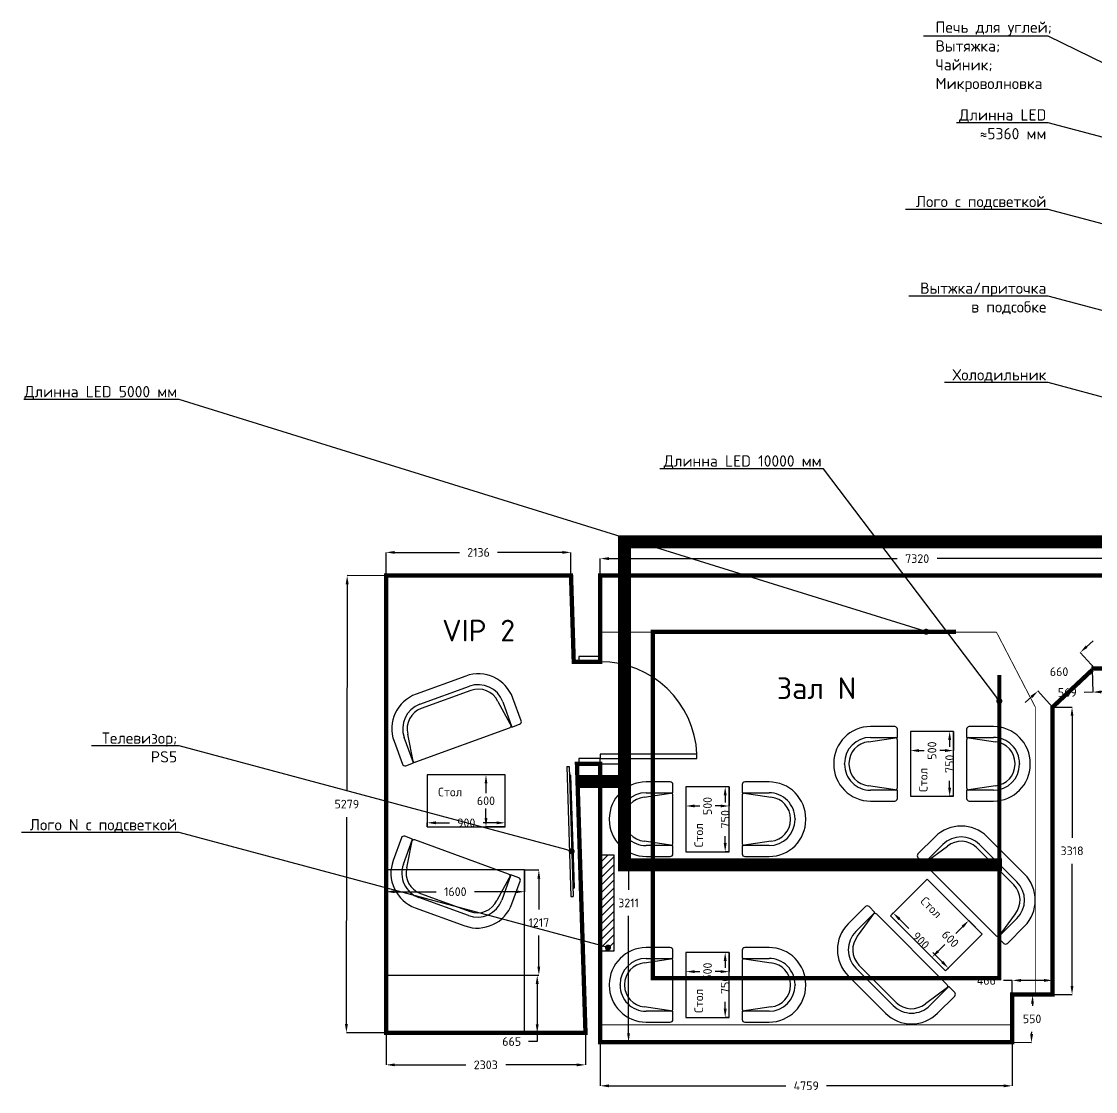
# Model space of a CAD drawing. Header units: metres. Extents: x -1817 to 37133, y -17514 to 16054.
# Drawn here: x -1817 to 10587, y 2210 to 14565 of the extents above; entities that cross this region are included whole.
import ezdxf
from ezdxf import colors
from ezdxf.entities.mleader import LeaderData, LeaderLine
from ezdxf.math import Vec2, Vec3

# ---------------------------------------------------------------- set-up
doc = ezdxf.new("R2010")
doc.units = ezdxf.units.M
for name, color, linetype in [('RV_Вытяжка', 7, 'Continuous'), ('RV_Мягкая мебель', 7, 'Continuous'), ('RV_Пвышенные', 65, 'Continuous'), ('RV_Размеры', 7, 'Continuous'), ('RV_Свет', 7, 'Continuous'), ('RV_Столы', 7, 'Continuous'), ('Стены', 252, 'Continuous')]:
    doc.layers.add(name, color=color, linetype=linetype)
doc.styles.add('Роман', font='isocpeur.ttf', dxfattribs={"height": 100})
doc.dimstyles.new('Роман', dxfattribs={"dimtxt": 130, "dimasz": 100, "dimexe": 0.18, "dimexo": 0.0625, "dimgap": 100, "dimtad": 0, "dimtih": 1, "dimtoh": 1, "dimdec": 0, "dimzin": 0, "dimdsep": 46, "dimtxsty": 'Роман', "dimcen": 0.09, "dimadec": 0, "dimazin": 0, "dimtfac": 1, "dimtdec": 0, "dimtofl": 0, "dimtmove": 0, "dimatfit": 3, "dimfxl": 1, "dimtolj": 1, "dimtzin": 0, "dimarcsym": 0})

# ---------------------------------------------------------------- blocks, each defined once
blk = doc.blocks.new('K100')
at = {"color": 0}
for p, q in [((-9, 90), (-9, 0)), ((-5, 90), (-9, 90)), ((-5, 0), (-5, 90)), ((-9, 0), (-5, 0))]:
    blk.add_line(p, q, dxfattribs=at)
for points in [[(-95, -20), (-95, 0), (-100, 0), (-100, -20)], [(0, -20), (0, 0), (-5, 0), (-5, -20)]]:
    blk.add_lwpolyline(points, close=True, dxfattribs=at)
blk.add_arc((-5, 0), 90.09, 92.5448, 180, dxfattribs=at)
blk = doc.blocks.new('Экран')
at = {"color": 0}
for p, q in [((-39, 750), (-14, 750)), ((-39, 750), (-39, -750)), ((-14, 750), (-14, -750)), ((-14, 664), (0, 651)), ((0, 651), (0, -651)), ((-14, -664), (0, -651)), ((-39, -750), (-14, -750))]:
    blk.add_line(p, q, dxfattribs=at)
blk = doc.blocks.new('*U91')
at = {"lineweight": 30}
for p, q in [((-730, -180), (-730, -460)), ((-605, -150), (-700, -150)), ((-553, -483), (-605, -150)), ((-605, -460), (-605, -150)), ((605, -150), (553, -483)), ((700, -150), (605, -150)), ((605, -150), (605, -460)), ((730, -460), (730, -180)), ((305, -760), (-305, -760)), ((-305, -885), (305, -885))]:
    blk.add_line(p, q, dxfattribs=at)
blk.add_lwpolyline([(603, -170, 0.315615), (575, -150), (-575, -150, 0.315615), (-603, -170)], format="xyb", dxfattribs=at)
at = {"lineweight": 30, "flags": 128}
blk.add_lwpolyline([(-305, -709), (305, -709)], dxfattribs=at)
at = {"lineweight": 30}
for centre, radius, start, end in [((-700, -180), 30, 90, 180), ((700, -180), 30, 0, 90), ((-305, -460), 425, 180, 270), ((-305, -460), 300, 180, 270), ((-305, -460), 249, 185.1944, 270), ((305, -460), 425, 270, 0), ((305, -460), 300, 270, 0), ((305, -460), 249, 270, 354.8056)]:
    blk.add_arc(centre, radius, start, end, dxfattribs=at)
blk = doc.blocks.new('*U92')
at = {"lineweight": 30}
for p, q in [((-730, -180), (-730, -460)), ((-605, -150), (-700, -150)), ((-553, -483), (-605, -150)), ((-605, -460), (-605, -150)), ((605, -150), (553, -483)), ((700, -150), (605, -150)), ((605, -150), (605, -460)), ((730, -460), (730, -180)), ((305, -760), (-305, -760)), ((-305, -885), (305, -885))]:
    blk.add_line(p, q, dxfattribs=at)
blk.add_lwpolyline([(603, -170, 0.315615), (575, -150), (-575, -150, 0.315615), (-603, -170)], format="xyb", dxfattribs=at)
at = {"lineweight": 30, "flags": 128}
blk.add_lwpolyline([(-305, -709), (305, -709)], dxfattribs=at)
at = {"lineweight": 30}
for centre, radius, start, end in [((-700, -180), 30, 90, 180), ((700, -180), 30, 0, 90), ((-305, -460), 425, 180, 270), ((-305, -460), 300, 180, 270), ((-305, -460), 249, 185.1944, 270), ((305, -460), 425, 270, 0), ((305, -460), 300, 270, 0), ((305, -460), 249, 270, 354.8056)]:
    blk.add_arc(centre, radius, start, end, dxfattribs=at)
blk = doc.blocks.new('*D138')
at = {"color": 0, "lineweight": -2, "transparency": 16777216}
for p, q in [((193468, -15077), (193468, -15031)), ((193568, -15031), (193723, -15031)), ((194268, -15031), (194113, -15031)), ((194368, -15077), (194368, -15031))]:
    blk.add_line(p, q, dxfattribs=at)
at = {"color": 0, "transparency": 16777216}
for points in [[(193568, -15014), (193568, -15048), (193468, -15031)], [(194268, -15014), (194268, -15048), (194368, -15031)]]:
    blk.add_solid(points, dxfattribs=at)
at = {"layer": 'Defpoints', "color": 0, "transparency": 16777216}
for p in [(193468, -15077), (194368, -15031), (194368, -15077)]:
    blk.add_point(p, dxfattribs=at)
at = {"color": 0, "transparency": 16777216, "insert": (193918, -15031), "char_height": 100, "attachment_point": 5, "style": 'Роман'}
blk.add_mtext('\\A1;900', dxfattribs=at)
blk = doc.blocks.new('*D139')
at = {"color": 0, "lineweight": -2, "transparency": 16777216}
for p, q in [((194368, -14477), (194146, -14477)), ((194146, -14577), (194146, -14687)), ((194146, -14977), (194146, -14867)), ((194368, -15077), (194146, -15077))]:
    blk.add_line(p, q, dxfattribs=at)
at = {"color": 0, "transparency": 16777216}
for points in [[(194130, -14577), (194163, -14577), (194146, -14477)], [(194130, -14977), (194163, -14977), (194146, -15077)]]:
    blk.add_solid(points, dxfattribs=at)
at = {"layer": 'Defpoints', "color": 0, "transparency": 16777216}
for p in [(194146, -14477), (194368, -14477), (194368, -15077)]:
    blk.add_point(p, dxfattribs=at)
at = {"color": 0, "transparency": 16777216, "insert": (194146, -14777), "char_height": 100, "attachment_point": 5, "style": 'Роман'}
blk.add_mtext('\\A1;600', dxfattribs=at)
blk = doc.blocks.new('*U90')
at = {"lineweight": 30}
for p, q in [((-430, -180), (-430, -460)), ((-305, -150), (-400, -150)), ((-253, -483), (-305, -150)), ((-305, -460), (-305, -150)), ((305, -150), (253, -483)), ((400, -150), (305, -150)), ((305, -150), (305, -460)), ((430, -460), (430, -180)), ((5, -760), (-5, -760)), ((-5, -885), (5, -885))]:
    blk.add_line(p, q, dxfattribs=at)
blk.add_lwpolyline([(303, -170, 0.315615), (275, -150), (-275, -150, 0.315615), (-303, -170)], format="xyb", dxfattribs=at)
at = {"lineweight": 30, "flags": 128}
blk.add_lwpolyline([(-5, -709), (5, -709)], dxfattribs=at)
at = {"lineweight": 30}
for centre, radius, start, end in [((-400, -180), 30, 90, 180), ((400, -180), 30, 0, 90), ((-5, -460), 425, 180, 270), ((-5, -460), 300, 180, 270), ((-5, -460), 249, 185.1944, 270), ((5, -460), 425, 270, 0), ((5, -460), 300, 270, 0), ((5, -460), 249, 270, 354.8056)]:
    blk.add_arc(centre, radius, start, end, dxfattribs=at)
blk = doc.blocks.new('*D97')
at = {"color": 0, "lineweight": -2, "transparency": 16777216}
for p, q in [((193543, -15027), (193543, -14981)), ((193643, -14981), (193723, -14981)), ((194193, -14981), (194113, -14981)), ((194293, -15027), (194293, -14981))]:
    blk.add_line(p, q, dxfattribs=at)
at = {"color": 0, "transparency": 16777216}
for points in [[(193643, -14964), (193643, -14998), (193543, -14981)], [(194193, -14964), (194193, -14998), (194293, -14981)]]:
    blk.add_solid(points, dxfattribs=at)
at = {"layer": 'Defpoints', "color": 0, "transparency": 16777216}
for p in [(194293, -14981), (193543, -15027), (194293, -15027)]:
    blk.add_point(p, dxfattribs=at)
at = {"color": 0, "transparency": 16777216, "insert": (193918, -14981), "char_height": 100, "attachment_point": 5, "style": 'Роман'}
blk.add_mtext('\\A1;750', dxfattribs=at)
blk = doc.blocks.new('*D96')
at = {"color": 0, "lineweight": -2, "transparency": 16777216}
for p, q in [((194293, -14527), (194071, -14527)), ((194071, -14627), (194071, -14687)), ((194071, -14927), (194071, -14867)), ((194293, -15027), (194071, -15027))]:
    blk.add_line(p, q, dxfattribs=at)
at = {"color": 0, "transparency": 16777216}
for points in [[(194055, -14627), (194088, -14627), (194071, -14527)], [(194055, -14927), (194088, -14927), (194071, -15027)]]:
    blk.add_solid(points, dxfattribs=at)
at = {"layer": 'Defpoints', "color": 0, "transparency": 16777216}
for p in [(194071, -14527), (194293, -14527), (194293, -15027)]:
    blk.add_point(p, dxfattribs=at)
at = {"color": 0, "transparency": 16777216, "insert": (194071, -14777), "char_height": 100, "attachment_point": 5, "style": 'Роман'}
blk.add_mtext('\\A1;500', dxfattribs=at)
blk = doc.blocks.new('*U98')
at = {"lineweight": 30}
for p, q in [((-730, -180), (-730, -460)), ((-605, -150), (-700, -150)), ((-553, -483), (-605, -150)), ((-605, -460), (-605, -150)), ((605, -150), (553, -483)), ((700, -150), (605, -150)), ((605, -150), (605, -460)), ((730, -460), (730, -180)), ((305, -760), (-305, -760)), ((-305, -885), (305, -885))]:
    blk.add_line(p, q, dxfattribs=at)
blk.add_lwpolyline([(603, -170, 0.315615), (575, -150), (-575, -150, 0.315615), (-603, -170)], format="xyb", dxfattribs=at)
at = {"lineweight": 30, "flags": 128}
blk.add_lwpolyline([(-305, -709), (305, -709)], dxfattribs=at)
at = {"lineweight": 30}
for centre, radius, start, end in [((-700, -180), 30, 90, 180), ((700, -180), 30, 0, 90), ((-305, -460), 425, 180, 270), ((-305, -460), 300, 180, 270), ((-305, -460), 249, 185.1944, 270), ((305, -460), 425, 270, 0), ((305, -460), 300, 270, 0), ((305, -460), 249, 270, 354.8056)]:
    blk.add_arc(centre, radius, start, end, dxfattribs=at)
blk = doc.blocks.new('*D141')
at = {"color": 0, "lineweight": -2, "transparency": 16777216}
for p, q in [((193468, -15077), (193468, -15031)), ((193568, -15031), (193723, -15031)), ((194268, -15031), (194113, -15031)), ((194368, -15077), (194368, -15031))]:
    blk.add_line(p, q, dxfattribs=at)
at = {"color": 0, "transparency": 16777216}
for points in [[(193568, -15014), (193568, -15048), (193468, -15031)], [(194268, -15014), (194268, -15048), (194368, -15031)]]:
    blk.add_solid(points, dxfattribs=at)
at = {"layer": 'Defpoints', "color": 0, "transparency": 16777216}
for p in [(193468, -15077), (194368, -15031), (194368, -15077)]:
    blk.add_point(p, dxfattribs=at)
at = {"color": 0, "transparency": 16777216, "insert": (193918, -15031), "char_height": 100, "attachment_point": 5, "style": 'Роман'}
blk.add_mtext('\\A1;900', dxfattribs=at)
blk = doc.blocks.new('*D142')
at = {"color": 0, "lineweight": -2, "transparency": 16777216}
for p, q in [((194368, -14477), (194146, -14477)), ((194146, -14577), (194146, -14687)), ((194146, -14977), (194146, -14867)), ((194368, -15077), (194146, -15077))]:
    blk.add_line(p, q, dxfattribs=at)
at = {"color": 0, "transparency": 16777216}
for points in [[(194130, -14577), (194163, -14577), (194146, -14477)], [(194130, -14977), (194163, -14977), (194146, -15077)]]:
    blk.add_solid(points, dxfattribs=at)
at = {"layer": 'Defpoints', "color": 0, "transparency": 16777216}
for p in [(194146, -14477), (194368, -14477), (194368, -15077)]:
    blk.add_point(p, dxfattribs=at)
at = {"color": 0, "transparency": 16777216, "insert": (194146, -14777), "char_height": 100, "attachment_point": 5, "style": 'Роман'}
blk.add_mtext('\\A1;600', dxfattribs=at)
blk = doc.blocks.new('*D119')
at = {"layer": 'Defpoints', "color": 0, "transparency": 16777216}
for p in [(10549, 7077), (11118, 7093), (10556, 6821)]:
    blk.add_point(p, dxfattribs=at)
at = {"layer": 'RV_Размеры', "color": 0, "lineweight": -2, "transparency": 16777216}
for p, q in [((10549, 7077), (10556, 6821)), ((11118, 7093), (11125, 6837)), ((11025, 6834), (10656, 6824)), ((10556, 6821), (10456, 6818))]:
    blk.add_line(p, q, dxfattribs=at)
at = {"layer": 'RV_Размеры', "color": 0, "transparency": 16777216}
for points in [[(10655, 6841), (10656, 6807), (10556, 6821)], [(11024, 6851), (11025, 6817), (11125, 6837)]]:
    blk.add_solid(points, dxfattribs=at)
at = {"layer": 'RV_Размеры', "color": 0, "transparency": 16777216, "insert": (10261, 6818), "char_height": 100, "attachment_point": 5, "style": 'Роман'}
blk.add_mtext('\\A1;569', dxfattribs=at)
blk = doc.blocks.new('*D120')
at = {"layer": 'Defpoints', "color": 0, "transparency": 16777216}
for p in [(10580, 7093), (9922, 6834), (10092, 6648)]:
    blk.add_point(p, dxfattribs=at)
at = {"layer": 'RV_Размеры', "color": 0, "lineweight": -2, "transparency": 16777216}
for p, q in [((10484, 7346), (10558, 7414)), ((10580, 7093), (10410, 7279)), ((10091, 6648), (9922, 6835)), ((9848, 6767), (9774, 6700))]:
    blk.add_line(p, q, dxfattribs=at)
at = {"layer": 'RV_Размеры', "color": 0, "transparency": 16777216}
for points in [[(10473, 7359), (10495, 7334), (10410, 7279)], [(9837, 6779), (9859, 6755), (9922, 6834)]]:
    blk.add_solid(points, dxfattribs=at)
at = {"layer": 'RV_Размеры', "color": 0, "transparency": 16777216, "insert": (10166, 7057), "char_height": 100, "attachment_point": 5, "style": 'Роман'}
blk.add_mtext('\\A1;660', dxfattribs=at)
blk = doc.blocks.new('*D121')
at = {"layer": 'Defpoints', "color": 0, "transparency": 16777216}
for p in [(10092, 6648), (10092, 3330), (10316, 3330)]:
    blk.add_point(p, dxfattribs=at)
at = {"layer": 'RV_Размеры', "color": 0, "lineweight": -2, "transparency": 16777216}
for p, q in [((10092, 6648), (10316, 6648)), ((10316, 6548), (10316, 5139)), ((10316, 3430), (10316, 4839)), ((10092, 3330), (10316, 3330))]:
    blk.add_line(p, q, dxfattribs=at)
at = {"layer": 'RV_Размеры', "color": 0, "transparency": 16777216}
for points in [[(10299, 6548), (10332, 6548), (10316, 6648)], [(10299, 3430), (10332, 3430), (10316, 3330)]]:
    blk.add_solid(points, dxfattribs=at)
at = {"layer": 'RV_Размеры', "color": 0, "transparency": 16777216, "insert": (10316, 4989), "char_height": 100, "attachment_point": 5, "style": 'Роман'}
blk.add_mtext('\\A1;3318', dxfattribs=at)
blk = doc.blocks.new('*D122')
at = {"layer": 'Defpoints', "color": 0, "transparency": 16777216}
for p in [(9626, 3493), (9626, 3330), (10092, 3330)]:
    blk.add_point(p, dxfattribs=at)
at = {"layer": 'RV_Размеры', "color": 0, "lineweight": -2, "transparency": 16777216}
for p, q in [((9626, 3493), (9526, 3493)), ((9626, 3331), (9626, 3493)), ((9992, 3493), (9726, 3493)), ((10092, 3331), (10092, 3493))]:
    blk.add_line(p, q, dxfattribs=at)
at = {"layer": 'RV_Размеры', "color": 0, "transparency": 16777216}
for points in [[(9726, 3510), (9726, 3476), (9626, 3493)], [(9992, 3510), (9992, 3476), (10092, 3493)]]:
    blk.add_solid(points, dxfattribs=at)
at = {"layer": 'RV_Размеры', "color": 0, "transparency": 16777216, "insert": (9326, 3493), "char_height": 100, "attachment_point": 5, "style": 'Роман'}
blk.add_mtext('\\A1;466', dxfattribs=at)
blk = doc.blocks.new('*D123')
at = {"layer": 'Defpoints', "color": 0, "transparency": 16777216}
for p in [(9641, 3330), (9626, 2780), (9846, 2774)]:
    blk.add_point(p, dxfattribs=at)
at = {"layer": 'RV_Размеры', "color": 0, "lineweight": -2, "transparency": 16777216}
for p, q in [((9641, 3330), (9862, 3324)), ((9859, 3224), (9858, 3199)), ((9849, 2874), (9850, 2899)), ((9626, 2780), (9846, 2774))]:
    blk.add_line(p, q, dxfattribs=at)
at = {"layer": 'RV_Размеры', "color": 0, "transparency": 16777216}
for points in [[(9842, 3225), (9875, 3224), (9861, 3324)], [(9832, 2875), (9866, 2874), (9846, 2774)]]:
    blk.add_solid(points, dxfattribs=at)
at = {"layer": 'RV_Размеры', "color": 0, "transparency": 16777216, "insert": (9854, 3049), "char_height": 100, "attachment_point": 5, "style": 'Роман'}
blk.add_mtext('\\A1;550', dxfattribs=at)
blk = doc.blocks.new('*D124')
at = {"layer": 'Defpoints', "color": 0, "transparency": 16777216}
for p in [(4867, 2782), (9626, 2782), (4867, 2276)]:
    blk.add_point(p, dxfattribs=at)
at = {"layer": 'RV_Размеры', "color": 0, "lineweight": -2, "transparency": 16777216}
for p, q in [((4867, 2782), (4867, 2275)), ((9626, 2782), (9626, 2275)), ((4967, 2276), (7011, 2276)), ((9526, 2276), (7481, 2276))]:
    blk.add_line(p, q, dxfattribs=at)
at = {"layer": 'RV_Размеры', "color": 0, "transparency": 16777216}
for points in [[(4967, 2292), (4967, 2259), (4867, 2276)], [(9526, 2292), (9526, 2259), (9626, 2276)]]:
    blk.add_solid(points, dxfattribs=at)
at = {"layer": 'RV_Размеры', "color": 0, "transparency": 16777216, "insert": (7246, 2276), "char_height": 100, "attachment_point": 5, "style": 'Роман'}
blk.add_mtext('\\A1;4759', dxfattribs=at)
blk = doc.blocks.new('*D125')
at = {"layer": 'Defpoints', "color": 0, "transparency": 16777216}
for p in [(4867, 5993), (5194, 5993), (4867, 2782)]:
    blk.add_point(p, dxfattribs=at)
at = {"layer": 'RV_Размеры', "color": 0, "lineweight": -2, "transparency": 16777216}
for p, q in [((4867, 5993), (5194, 5993)), ((5194, 5893), (5194, 4537)), ((5194, 2882), (5194, 4237)), ((4867, 2782), (5194, 2782))]:
    blk.add_line(p, q, dxfattribs=at)
at = {"layer": 'RV_Размеры', "color": 0, "transparency": 16777216}
for points in [[(5177, 5893), (5210, 5893), (5194, 5993)], [(5177, 2882), (5210, 2882), (5194, 2782)]]:
    blk.add_solid(points, dxfattribs=at)
at = {"layer": 'RV_Размеры', "color": 0, "transparency": 16777216, "insert": (5194, 4387), "char_height": 100, "attachment_point": 5, "style": 'Роман'}
blk.add_mtext('\\A1;3211', dxfattribs=at)
blk = doc.blocks.new('*D126')
at = {"layer": 'Defpoints', "color": 0, "transparency": 16777216}
for p in [(2393, 2887), (4696, 2887), (2393, 2518)]:
    blk.add_point(p, dxfattribs=at)
at = {"layer": 'RV_Размеры', "color": 0, "lineweight": -2, "transparency": 16777216}
for p, q in [((2393, 2887), (2393, 2517)), ((4696, 2887), (4696, 2517)), ((2493, 2518), (3315, 2518)), ((4596, 2518), (3775, 2518))]:
    blk.add_line(p, q, dxfattribs=at)
at = {"layer": 'RV_Размеры', "color": 0, "transparency": 16777216}
for points in [[(2493, 2534), (2493, 2501), (2393, 2518)], [(4596, 2534), (4596, 2501), (4696, 2518)]]:
    blk.add_solid(points, dxfattribs=at)
at = {"layer": 'RV_Размеры', "color": 0, "transparency": 16777216, "insert": (3545, 2518), "char_height": 100, "attachment_point": 5, "style": 'Роман'}
blk.add_mtext('\\A1;2303', dxfattribs=at)
blk = doc.blocks.new('*D127')
at = {"layer": 'Defpoints', "color": 0, "transparency": 16777216}
for p in [(1944, 8167), (2393, 8166), (2384, 2887)]:
    blk.add_point(p, dxfattribs=at)
at = {"layer": 'RV_Размеры', "color": 0, "lineweight": -2, "transparency": 16777216}
for p, q in [((1944, 8067), (1940, 5678)), ((2393, 8166), (1944, 8167)), ((1935, 2988), (1939, 5378)), ((2384, 2887), (1935, 2888))]:
    blk.add_line(p, q, dxfattribs=at)
at = {"layer": 'RV_Размеры', "color": 0, "transparency": 16777216}
for points in [[(1927, 8067), (1961, 8067), (1944, 8167)], [(1919, 2988), (1952, 2988), (1935, 2888)]]:
    blk.add_solid(points, dxfattribs=at)
at = {"layer": 'RV_Размеры', "color": 0, "transparency": 16777216, "insert": (1940, 5528), "char_height": 100, "attachment_point": 5, "style": 'Роман'}
blk.add_mtext('\\A1;5279', dxfattribs=at)
blk = doc.blocks.new('*D128')
at = {"layer": 'Defpoints', "color": 0, "transparency": 16777216}
for p in [(4529, 8435), (2393, 8166), (4529, 8166)]:
    blk.add_point(p, dxfattribs=at)
at = {"layer": 'RV_Размеры', "color": 0, "lineweight": -2, "transparency": 16777216}
for p, q in [((2393, 8167), (2393, 8435)), ((4529, 8167), (4529, 8435)), ((2493, 8435), (3241, 8435)), ((4429, 8435), (3681, 8435))]:
    blk.add_line(p, q, dxfattribs=at)
at = {"layer": 'RV_Размеры', "color": 0, "transparency": 16777216}
for points in [[(2493, 8451), (2493, 8418), (2393, 8435)], [(4429, 8451), (4429, 8418), (4529, 8435)]]:
    blk.add_solid(points, dxfattribs=at)
at = {"layer": 'RV_Размеры', "color": 0, "transparency": 16777216, "insert": (3461, 8435), "char_height": 100, "attachment_point": 5, "style": 'Роман'}
blk.add_mtext('\\A1;2136', dxfattribs=at)
blk = doc.blocks.new('*D129')
at = {"layer": 'Defpoints', "color": 0, "transparency": 16777216}
for p in [(12187, 8363), (4867, 8166), (12187, 8166)]:
    blk.add_point(p, dxfattribs=at)
at = {"layer": 'RV_Размеры', "color": 0, "lineweight": -2, "transparency": 16777216}
for p, q in [((4867, 8167), (4867, 8363)), ((4967, 8363), (8297, 8363)), ((12087, 8363), (8757, 8363)), ((12187, 8167), (12187, 8363))]:
    blk.add_line(p, q, dxfattribs=at)
at = {"layer": 'RV_Размеры', "color": 0, "transparency": 16777216}
for points in [[(4967, 8380), (4967, 8346), (4867, 8363)], [(12087, 8380), (12087, 8346), (12187, 8363)]]:
    blk.add_solid(points, dxfattribs=at)
at = {"layer": 'RV_Размеры', "color": 0, "transparency": 16777216, "insert": (8527, 8363), "char_height": 100, "attachment_point": 5, "style": 'Роман'}
blk.add_mtext('\\A1;7320', dxfattribs=at)
blk = doc.blocks.new('*D134')
at = {"layer": 'Defpoints', "color": 0, "transparency": 16777216}
for p in [(2393, 4769), (3993, 4769), (3993, 4517)]:
    blk.add_point(p, dxfattribs=at)
at = {"layer": 'RV_Размеры', "color": 0, "lineweight": -2, "transparency": 16777216}
for p, q in [((2393, 4769), (2393, 4517)), ((3993, 4769), (3993, 4517)), ((2493, 4517), (2973, 4517)), ((3893, 4517), (3413, 4517))]:
    blk.add_line(p, q, dxfattribs=at)
at = {"layer": 'RV_Размеры', "color": 0, "transparency": 16777216}
for points in [[(2493, 4533), (2493, 4500), (2393, 4517)], [(3893, 4533), (3893, 4500), (3993, 4517)]]:
    blk.add_solid(points, dxfattribs=at)
at = {"layer": 'RV_Размеры', "color": 0, "transparency": 16777216, "insert": (3193, 4517), "char_height": 100, "attachment_point": 5, "style": 'Роман'}
blk.add_mtext('\\A1;1600', dxfattribs=at)
blk = doc.blocks.new('*D135')
at = {"layer": 'Defpoints', "color": 0, "transparency": 16777216}
for p in [(3993, 4769), (3993, 3552), (4158, 3552)]:
    blk.add_point(p, dxfattribs=at)
at = {"layer": 'RV_Размеры', "color": 0, "lineweight": -2, "transparency": 16777216}
for p, q in [((3993, 4769), (4158, 4769)), ((4158, 4669), (4158, 4311)), ((4158, 3652), (4158, 4011)), ((3993, 3552), (4158, 3552))]:
    blk.add_line(p, q, dxfattribs=at)
at = {"layer": 'RV_Размеры', "color": 0, "transparency": 16777216}
for points in [[(4141, 4669), (4174, 4669), (4158, 4769)], [(4141, 3652), (4174, 3652), (4158, 3552)]]:
    blk.add_solid(points, dxfattribs=at)
at = {"layer": 'RV_Размеры', "color": 0, "transparency": 16777216, "insert": (4158, 4161), "char_height": 100, "attachment_point": 5, "style": 'Роман'}
blk.add_mtext('\\A1;1217', dxfattribs=at)
blk = doc.blocks.new('*D136')
at = {"layer": 'Defpoints', "color": 0, "transparency": 16777216}
for p in [(3993, 3552), (3993, 2887), (4139, 2887)]:
    blk.add_point(p, dxfattribs=at)
at = {"layer": 'RV_Размеры', "color": 0, "lineweight": -2, "transparency": 16777216}
for p, q in [((3993, 3552), (4139, 3552)), ((4139, 3452), (4139, 2987)), ((3993, 2887), (4139, 2887)), ((4139, 2887), (4139, 2787)), ((4139, 2787), (4039, 2787))]:
    blk.add_line(p, q, dxfattribs=at)
at = {"layer": 'RV_Размеры', "color": 0, "transparency": 16777216}
for points in [[(4122, 3452), (4156, 3452), (4139, 3552)], [(4122, 2987), (4156, 2987), (4139, 2887)]]:
    blk.add_solid(points, dxfattribs=at)
at = {"layer": 'RV_Размеры', "color": 0, "transparency": 16777216, "insert": (3844, 2787), "char_height": 100, "attachment_point": 5, "style": 'Роман'}
blk.add_mtext('\\A1;665', dxfattribs=at)
blk = doc.blocks.new('_Dot')
at = {"color": 0, "linetype": 'ByBlock', "lineweight": -2}
blk.add_line((-0.5, 0), (-1, 0), dxfattribs=at)
at = {"color": 0, "linetype": 'ByBlock', "const_width": 0.5}
blk.add_lwpolyline([(-0.25, 0, 1), (0.25, 0, 1)], format="xyb", close=True, dxfattribs=at)
blk = doc.blocks.new('*U137')
blk.add_lwpolyline([(193468.3, -15077.3), (194368.3, -15077.3), (194368.3, -14477.3), (193468.3, -14477.3)], close=True)
at = {"insert": (193594, -14625.4), "char_height": 100, "attachment_point": 1, "style": 'Роман'}
blk.add_mtext_dynamic_manual_height_columns('Стол', width=254.801, gutter_width=500, heights=[0], dxfattribs=at)
dim = blk.add_linear_dim(base=(194146.2, -14477.3), p1=(194368.3, -15077.3), p2=(194368.3, -14477.3), angle=90, dimstyle='Роман', override={"dimgap": 40})
dim.commit()
dim.dimension.update_dxf_attribs({"geometry": '*D139', "text_midpoint": (194146.2, -14777.3), "dimtype": 160})
dim = blk.add_linear_dim(base=(194368.3, -15031.1), p1=(193468.3, -15077.3), p2=(194368.3, -15077.3), dimstyle='Роман')
dim.commit()
dim.dimension.update_dxf_attribs({"geometry": '*D138', "text_midpoint": (193918.3, -15031.1), "dimtype": 160})
blk = doc.blocks.new('*U95')
blk.add_lwpolyline([(193543.3, -15027.3), (194293.3, -15027.3), (194293.3, -14527.3), (193543.3, -14527.3)], close=True)
at = {"insert": (193594, -14625.4), "char_height": 100, "attachment_point": 1, "style": 'Роман'}
blk.add_mtext_dynamic_manual_height_columns('Стол', width=254.801, gutter_width=500, heights=[0], dxfattribs=at)
dim = blk.add_linear_dim(base=(194071.2, -14527.3), p1=(194293.3, -15027.3), p2=(194293.3, -14527.3), angle=90, dimstyle='Роман', override={"dimgap": 40})
dim.commit()
dim.dimension.update_dxf_attribs({"geometry": '*D96', "text_midpoint": (194071.2, -14777.3), "dimtype": 160})
dim = blk.add_linear_dim(base=(194293.3, -14981.1), p1=(193543.3, -15027.3), p2=(194293.3, -15027.3), dimstyle='Роман')
dim.commit()
dim.dimension.update_dxf_attribs({"geometry": '*D97', "text_midpoint": (193918.3, -14981.1), "dimtype": 160})
blk = doc.blocks.new('*U140')
blk.add_lwpolyline([(193468.3, -15077.3), (194368.3, -15077.3), (194368.3, -14477.3), (193468.3, -14477.3)], close=True)
at = {"insert": (193594, -14625.4), "char_height": 100, "attachment_point": 1, "style": 'Роман'}
blk.add_mtext_dynamic_manual_height_columns('Стол', width=254.801, gutter_width=500, heights=[0], dxfattribs=at)
dim = blk.add_linear_dim(base=(194146.2, -14477.3), p1=(194368.3, -15077.3), p2=(194368.3, -14477.3), angle=90, dimstyle='Роман', override={"dimgap": 40})
dim.commit()
dim.dimension.update_dxf_attribs({"geometry": '*D142', "text_midpoint": (194146.2, -14777.3), "dimtype": 160})
dim = blk.add_linear_dim(base=(194368.3, -15031.1), p1=(193468.3, -15077.3), p2=(194368.3, -15077.3), dimstyle='Роман')
dim.commit()
dim.dimension.update_dxf_attribs({"geometry": '*D141', "text_midpoint": (193918.3, -15031.1), "dimtype": 160})

msp = doc.modelspace()

# ---------------------------------------------------------------- hatches: boundary and pattern name
at = {"true_color": 0x93278f}
h = msp.add_hatch(dxfattribs=at)
h.set_pattern_fill('ANSI31', color=217, scale=20)
h.set_pattern_definition([(45, (-117344.046, 14739.01), (-44.90128, 44.90128), [])])
h.paths.add_polyline_path([(5024.5832, 4943.5891), (4866.5054, 4943.5891), (4866.5054, 3829.5617), (5024.5832, 3829.5617)])

# ---------------------------------------------------------------- linework, layer by layer
msp.add_lwpolyline([(4866.5054, 4943.5891), (5024.5832, 4943.5891), (5024.5832, 3829.5617), (4866.5054, 3829.5617)], close=True)
at = {"color": 252, "true_color": 0x939598, "flags": 128}
for points in [[(3993.4112, 2887.4423), (3993.4112, 4769.4423), (2393.4112, 4769.4423)], [(2393.4112, 3552.4423), (3993.4112, 3552.4423)]]:
    msp.add_lwpolyline(points, dxfattribs=at)
at = {"layer": 'RV_Вытяжка', "color": 161, "transparency": 33554559, "const_width": 150, "flags": 128}
for points in [[(11408.7969, 8557.2781), (5145.502, 8557.2781), (5145.502, 4826.9355), (9506.793, 4826.9355)], [(5145.502, 5789.9762), (4607.3494, 5789.9762)]]:
    msp.add_lwpolyline(points, dxfattribs=at)
at = {"layer": 'RV_Пвышенные', "const_width": 10, "flags": 128}
for points in [[(4866.5054, 7514.4423), (9442.5054, 7514.4423)], [(9891.5054, 3330.4423), (9891.5054, 6648.4423), (9442.5054, 7514.4423)], [(9625.5054, 2980.4423), (9213.8223, 2980.4423), (4866.5054, 2980.4423)]]:
    msp.add_lwpolyline(points, dxfattribs=at)
at = {"layer": 'RV_Свет', "color": 30, "true_color": 0xf26722, "const_width": 50, "flags": 128}
msp.add_lwpolyline([(8976.0054, 7518.4423), (5476.0054, 7518.4423), (5476.0054, 3518.4423), (9476.0054, 3518.4423), (9476.0054, 7018.4423)], dxfattribs=at)
at = {"layer": 'RV_Свет', "color": 60, "const_width": 50, "flags": 128}
msp.add_lwpolyline([(8976.0054, 7518.4423), (5476.0054, 7518.4423), (5476.0054, 6018.4423)], dxfattribs=at)
at = {"layer": 'RV_Свет', "color": 62, "const_width": 50, "flags": 128}
msp.add_lwpolyline([(5476.0054, 6018.4423), (5476.0054, 3518.4423), (7976.0054, 3518.4423), (9476.0054, 3518.4423), (9476.0054, 7018.4423)], dxfattribs=at)
at = {"layer": 'Стены', "color": 250, "flags": 128}
for points in [[(12186.5054, 8166.4423, 50, 50, 0), (4866.5054, 8166.4423, 50, 50, 0), (4866.5054, 7172.9693, 50, 50, 0), (4560.8395, 7172.9693, 50, 50, 0), (4529.4112, 8166.4423, 50, 50, 0), (2393.4112, 8166.4423, 50, 50, 0), (2393.4112, 2887.4423, 50, 50, 0), (4696.4112, 2887.4423, 50, 50, 0), (4598.1768, 5992.7085, 50, 50, 0), (4866.5054, 5992.7085, 50, 50, 0), (4866.5054, 2780.4423, 50, 50, 0), (9625.5054, 2780.4423, 50, 50, 0), (9625.5054, 3330.4423, 50, 50, 0), (10091.5054, 3330.4423, 50, 50, 0), (10091.5054, 6648.4423, 50, 50, 0), (10548.7668, 7077.4423, 0, 0, 0)], [(10539.5054, 7093.153, 50, 50, 0), (11117.5054, 7093.153, 50, 50, 0)]]:
    msp.add_lwpolyline(points, format="xyseb", dxfattribs=at)

# ---------------------------------------------------------------- block references
at = {"color": 18, "true_color": 0x000000, "xscale": 12.41218953196922, "yscale": 12.41218953196922, "zscale": 12.41218953196922, "rotation": 270}
msp.add_blockref('K100', (4866.5054, 5992.7085), dxfattribs=at)
at = {"color": 0, "rotation": 1.811935064822013}
msp.add_blockref('Экран', (4543.8612, 5212.7863), dxfattribs=at)
at = {"layer": 'RV_Мягкая мебель'}
for name, p, rotation in [('*U92', (3329.3275, 6070.6948), 200), ('*U90', (8448.5505, 5993.6199), 270), ('*U90', (8948.5505, 5993.6199), 89.99999999999999), ('*U90', (5856.1878, 5353.9449), 270), ('*U90', (6356.1878, 5353.9449), 89.99999999999999), ('*U92', (8925.5687, 4309.3268), 134.9999999999999), ('*U98', (3318.5849, 5058.8336), 340), ('*U91', (8572.0153, 3955.7734), 315), ('*U90', (5856.1878, 3441.4368), 270), ('*U90', (6356.1878, 3441.4368), 89.99999999999999)]:
    msp.add_blockref(name, p, dxfattribs=dict(at, rotation=rotation))
at = {"layer": 'RV_Столы'}
for name, p, rotation in [('*U95', (-6078.7586, -187924.7099), 90), ('*U95', (-8671.1213, -188564.3849), 90), ('*U137', (-117923.0385, 151702.6516), 315), ('*U95', (-8671.1213, -190476.893), 90)]:
    msp.add_blockref(name, p, dxfattribs=dict(at, rotation=rotation))
msp.add_blockref('*U140', (-190598.8649, 20343.4249), dxfattribs=at)

# ---------------------------------------------------------------- texts
at = {"color": 30, "true_color": 0xf26722, "char_height": 250, "attachment_point": 5, "style": 'Роман'}
for s, insert in [('VIP 2', (3462.3452, 7532.4713)), ('Зал N', (7365.1684, 6866.5332))]:
    msp.add_mtext_dynamic_manual_height_columns(s, width=1286.125012, gutter_width=650, heights=[0], dxfattribs=dict(at, insert=insert))

# ---------------------------------------------------------------- dimensions: what is measured, and where the dimension line sits
at = {"layer": 'RV_Размеры'}
for p1, p2, distance, picture, middle in [((2393.4112, 8166.4423), (4529.4112, 8166.4423), 268.2931, '*D128', (3461.4112, 8434.7354)), ((4866.5054, 8166.4423), (12186.5054, 8166.4423), 196.6824, '*D129', (8526.5054, 8363.1247)), ((2384.3531, 2887.4423), (2393.4112, 8166.4423), 449.1668, '*D127', (1939.716, 5527.713)), ((10579.7398, 7093.153), (10091.5054, 6648.4423), -251.5601, '*D120', (10166.2254, 7056.7737)), ((11117.5054, 7093.153), (10548.7668, 7077.4423), 256.3902, '*D119', (10260.8847, 6818.3885)), ((10091.5054, 6648.4423), (10091.5054, 3330.4423), 224.1813, '*D121', (10315.6867, 4989.4423)), ((4866.5054, 2781.7165), (4866.5054, 5992.7085), -327.0888, '*D125', (5193.5942, 4387.2125)), ((2393.4112, 4769.4423), (3993.4112, 4769.4423), -252.6762, '*D134', (3193.4112, 4516.7661)), ((3993.4112, 4769.4423), (3993.4112, 3552.4423), 164.2124, '*D135', (4157.6236, 4160.9423)), ((3993.4112, 3552.4423), (3993.4112, 2887.4423), 145.6345, '*D136', (3844.0457, 2787.4423)), ((10091.5054, 3330.4423), (9625.5054, 3330.4423), -162.5067, '*D122', (9325.5054, 3492.9489)), ((4696.4112, 2887.4423), (2393.4112, 2887.4423), 369.8659, '*D126', (3544.9112, 2517.5764)), ((9625.5054, 2781.7165), (4866.5054, 2781.7165), 506.1061, '*D124', (7246.0054, 2275.6104))]:
    dim = msp.add_aligned_dim(p1=p1, p2=p2, distance=distance, dimstyle='Роман', dxfattribs=at)
    dim.commit()
    dim.dimension.update_dxf_attribs({"geometry": picture, "text_midpoint": middle})
dim = msp.add_linear_dim(base=(9846.0492, 2774.2765), p1=(9640.882, 3330.4423), p2=(9625.5054, 2780.4423), angle=268.39857589, dimstyle='Роман', dxfattribs=at)
dim.commit()
dim.dimension.update_dxf_attribs({"geometry": '*D123', "text_midpoint": (9853.7374, 3049.2765), "dimtype": 161})

# ---------------------------------------------------------------- leaders
at = {"color": 152}
ml = msp.add_multileader_mtext('Standard', dxfattribs=at)
ml.set_content('Печь для углей;\\PВытяжка;\\PЧайник;\\PМикроволновка', color=152, style='Роман')
ml.set_leader_properties()
ml.set_arrow_properties(name='DOT')
ml.build(insert=Vec2(0, 0))
ml.multileader.update_dxf_attribs({"text_right_attachment_type": 6, "dogleg_length": 20, "arrow_head_size": 70})
ctx = ml.context
ctx.base_point, ctx.char_height, ctx.arrow_head_size, ctx.plane_origin = Vec3(8736.6404, 14479.329), 130, 70, Vec3(13250.6603, 12691.7684)
ctx.right_attachment = 6
notes = []
notes.append((ctx, [(1, (1, 1, 0), (10041.1404, 14394.829), (-1, 0), 20, [(0, [(13329.6993, 12783.14)], 0, [])])]))
ctx.mtext.insert, ctx.mtext.width, ctx.mtext.defined_height, ctx.mtext.flow_direction = Vec3(8738.6404, 14563.829), 1477.886086, 992.6007, 5
ml = msp.add_multileader_mtext('Standard', dxfattribs=at)
ml.set_content('Лого с подсветкой', color=152, style='Роман')
ml.set_leader_properties()
ml.set_arrow_properties(name='DOT')
ml.build(insert=Vec2(0, 0))
ml.multileader.update_dxf_attribs({"text_right_attachment_type": 6, "dogleg_length": 20, "arrow_head_size": 70})
ctx = ml.context
ctx.base_point, ctx.char_height, ctx.arrow_head_size, ctx.plane_origin = Vec3(8509.1404, 12485.7798), 130, 70, Vec3(12114.5054, 11208.8123)
ctx.right_attachment, ctx.text_align_type = 6, 2
notes.append((ctx, [(1, (1, 1, 0), (10041.1404, 12394.829), (-1, 0), 20, [(0, [(12184.7159, 11820.4597)], 0, [])])]))
ctx.mtext.insert, ctx.mtext.alignment, ctx.mtext.flow_direction = Vec3(10019.1404, 12550.829), 3, 5
ml = msp.add_multileader_mtext('Standard', dxfattribs=at)
ml.set_content('Вытжка/приточка\\Pв подсобке', color=152, style='Роман')
ml.set_leader_properties()
ml.set_arrow_properties(name='DOT')
ml.build(insert=Vec2(0, 0))
ml.multileader.update_dxf_attribs({"text_right_attachment_type": 6, "dogleg_length": 20, "arrow_head_size": 70})
ctx = ml.context
ctx.base_point, ctx.char_height, ctx.arrow_head_size, ctx.plane_origin = Vec3(8548.1404, 11485.7798), 130, 70, Vec3(12451.2115, 11327.9518)
ctx.right_attachment, ctx.text_align_type = 6, 2
notes.append((ctx, [(1, (1, 1, 0), (10041.1404, 11394.829), (-1, 0), 20, [(0, [(10906.0187, 11163.0856)], 0, [])])]))
ctx.mtext.insert, ctx.mtext.alignment, ctx.mtext.flow_direction = Vec3(10019.1404, 11550.829), 3, 5
ml = msp.add_multileader_mtext('Standard', dxfattribs=at)
ml.set_content('Холодильник', color=152, style='Роман')
ml.set_leader_properties()
ml.set_arrow_properties(name='DOT')
ml.build(insert=Vec2(0, 0))
ml.multileader.update_dxf_attribs({"text_right_attachment_type": 6, "dogleg_length": 20, "arrow_head_size": 70})
ctx = ml.context
ctx.base_point, ctx.char_height, ctx.arrow_head_size, ctx.plane_origin = Vec3(9016.1404, 10485.829), 130, 70, Vec3(12451.2115, 9489.7523)
ctx.right_attachment, ctx.text_align_type = 6, 2
notes.append((ctx, [(1, (1, 1, 0), (10041.1404, 10394.829), (-1, 0), 20, [(0, [(12383.1788, 9767.2817)], 0, [])])]))
ctx.mtext.insert, ctx.mtext.alignment, ctx.mtext.flow_direction = Vec3(10019.1404, 10550.829), 3, 5
ml = msp.add_multileader_mtext('Standard', dxfattribs=at)
ml.set_content('Телевизор;\\PPS5', color=152, style='Роман')
ml.set_leader_properties()
ml.set_arrow_properties(name='DOT')
ml.build(insert=Vec2(0, 0))
ml.multileader.update_dxf_attribs({"text_right_attachment_type": 6, "dogleg_length": 20, "arrow_head_size": 70})
ctx = ml.context
ctx.base_point, ctx.char_height, ctx.arrow_head_size, ctx.plane_origin = Vec3(-866.64, 6290.5692), 130, 70, Vec3(4486.4196, 5141.9021)
ctx.right_attachment, ctx.text_align_type = 6, 2
notes.append((ctx, [(1, (1, 1, 0), (2.36, 6199.5692), (-1, 0), 20, [(0, [(4536.5974, 4984.6239)], 0, [])])]))
ctx.mtext.insert, ctx.mtext.alignment, ctx.mtext.flow_direction = Vec3(-19.64, 6355.5692), 3, 5
ml = msp.add_multileader_mtext('Standard', dxfattribs=at)
ml.set_content('Лого N с подсветкой', color=152, style='Роман')
ml.set_leader_properties()
ml.set_arrow_properties(name='DOT')
ml.build(insert=Vec2(0, 0))
ml.multileader.update_dxf_attribs({"text_right_attachment_type": 6, "dogleg_length": 20, "arrow_head_size": 70})
ctx = ml.context
ctx.base_point, ctx.char_height, ctx.arrow_head_size, ctx.plane_origin = Vec3(-1711.64, 5290.5199), 130, 70, Vec3(4866.5054, 4295.2038)
ctx.right_attachment, ctx.text_align_type = 6, 2
notes.append((ctx, [(1, (1, 1, 0), (2.36, 5199.5692), (-1, 0), 20, [(0, [(4956.9156, 3872)], 0, [])])]))
ctx.mtext.insert, ctx.mtext.alignment, ctx.mtext.flow_direction = Vec3(-19.64, 5355.5692), 3, 5
at = {"layer": 'RV_Свет', "color": 30, "true_color": 0xf26722}
ml = msp.add_multileader_mtext('Standard', dxfattribs=at)
ml.set_content('Длинна LED\\P≈5360 мм', color=(242, 103, 34), style='Роман')
ml.set_leader_properties()
ml.set_arrow_properties(name='DOT')
ml.build(insert=Vec2(0, 0))
ml.multileader.update_dxf_attribs({"text_right_attachment_type": 6, "dogleg_length": 20, "arrow_head_size": 70})
ctx = ml.context
ctx.base_point, ctx.char_height, ctx.arrow_head_size, ctx.plane_origin = Vec3(9094.1404, 13485.829), 130, 70, Vec3(13770.3149, 12003.5261)
ctx.right_attachment, ctx.text_align_type = 6, 2
notes.append((ctx, [(1, (1, 1, 0), (10041.1404, 13394.829), (-1, 0), 20, [(0, [(13745.4443, 12402.2638)], 0, [])])]))
ctx.mtext.insert, ctx.mtext.alignment, ctx.mtext.flow_direction = Vec3(10019.1404, 13550.829), 3, 5
at = {"layer": 'RV_Свет', "color": 60}
ml = msp.add_multileader_mtext('Standard', dxfattribs=at)
ml.set_content('Длинна LED 5000 мм', color=60, style='Роман')
ml.set_leader_properties()
ml.set_arrow_properties(name='DOT')
ml.build(insert=Vec2(0, 0))
ml.multileader.update_dxf_attribs({"text_right_attachment_type": 6, "dogleg_length": 20, "arrow_head_size": 70})
ctx = ml.context
ctx.base_point, ctx.char_height, ctx.arrow_head_size, ctx.plane_origin = Vec3(-1672.64, 10280.8192), 130, 70, Vec3(6980.3227, 8118.9802)
ctx.right_attachment, ctx.text_align_type = 6, 2
notes.append((ctx, [(1, (1, 1, 0), (2.36, 10199.5692), (-1, 0), 20, [(0, [(8631.104, 7518.4423)], 0, [])])]))
ctx.mtext.insert, ctx.mtext.alignment, ctx.mtext.flow_direction = Vec3(-19.64, 10355.5692), 3, 5
at = {"layer": 'RV_Свет', "color": 62}
ml = msp.add_multileader_mtext('Standard', dxfattribs=at)
ml.set_content('Длинна LED 10000 мм', color=62, style='Роман')
ml.set_leader_properties()
ml.set_arrow_properties(name='DOT')
ml.build(insert=Vec2(0, 0))
ml.multileader.update_dxf_attribs({"text_right_attachment_type": 6, "dogleg_length": 20, "arrow_head_size": 70})
ctx = ml.context
ctx.base_point, ctx.char_height, ctx.arrow_head_size, ctx.plane_origin = Vec3(5705.4888, 9480.1943), 130, 70, Vec3(7825.2241, 7318.3554)
ctx.right_attachment, ctx.text_align_type = 6, 2
notes.append((ctx, [(1, (1, 1, 0), (7445.4888, 9398.9443), (-1, 0), 20, [(0, [(9476.0054, 6717.8175)], 0, [])])]))
ctx.mtext.insert, ctx.mtext.alignment, ctx.mtext.flow_direction = Vec3(7423.4888, 9554.9443), 3, 5
for ctx, leaders in notes:
    for number, flags, end, landing, length, lines in leaders:
        leader = LeaderData()
        leader.index, (leader.has_last_leader_line, leader.has_dogleg_vector, leader.attachment_direction) = number, flags
        leader.last_leader_point, leader.dogleg_vector, leader.dogleg_length = Vec3(end), Vec3(landing), length
        for number, points, colour, breaks in lines:
            line = LeaderLine()
            line.index, line.vertices, line.color, line.breaks = number, Vec3.list(points), colors.encode_raw_color(colour), breaks
            leader.lines.append(line)
        ctx.leaders.append(leader)

doc.saveas('drawing.dxf')
